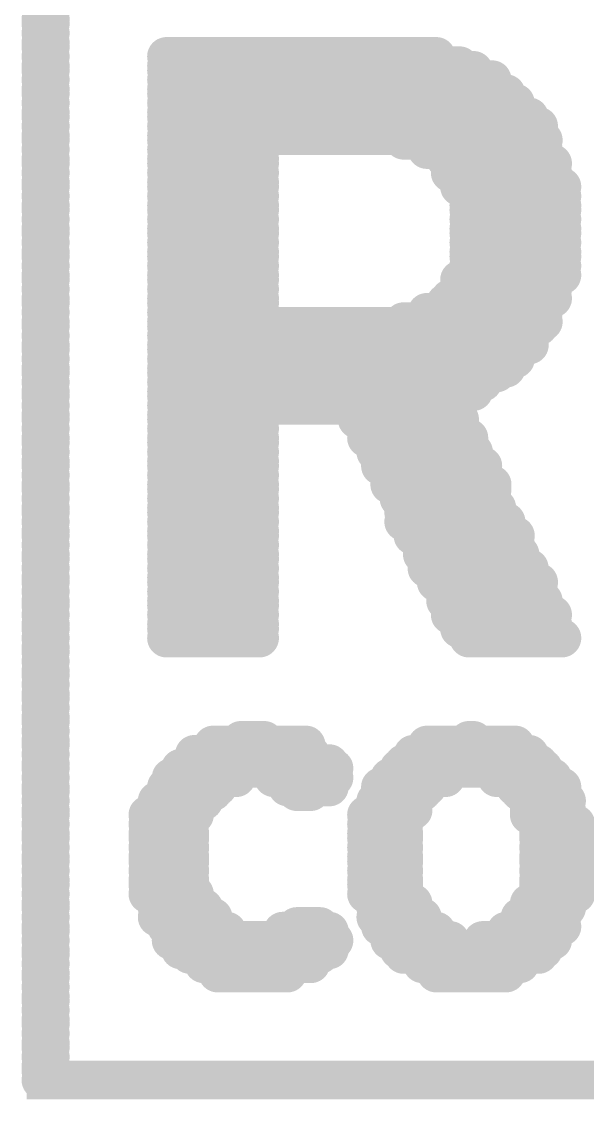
# Model space of a CAD drawing. Extents: x -10 to 105, y 1 to 70.
# Drawn here: x 53.384 to 55.239, y 11.346 to 14.877 of the extents above; entities that cross this region are included whole.
import ezdxf

# ---------------------------------------------------------------- set-up
doc = ezdxf.new("R2010")
doc.units = 0
doc.header["$MEASUREMENT"] = 0
doc.layers.get('0').update_dxf_attribs({"color": 4, "linetype": 'CONTINUOUS'})
doc.layers.add('2D_LINE_126', color=56, linetype='CONTINUOUS')

# ---------------------------------------------------------------- blocks, each defined once
blk = doc.blocks.new('SMOOTH_0$127')
at = {"const_width": 0.0635}
blk.add_lwpolyline([(-0.03175, 0, 1), (0.03175, 0, 1)], format="xyb", close=True, dxfattribs=at)
blk = doc.blocks.new('DRAWING_5815')
at = {"layer": '2D_LINE_126', "const_width": 0.127}
blk.add_lwpolyline([(-6.5817, 4.67868), (-0.21336, 4.67868), (-0.21336, 0.00015), (-6.5817, 0.00015)], close=True, dxfattribs=at)
for points in [[(-6.59892, 3.5052), (-6.56844, 3.5052)], [(-6.59892, 3.47472), (-6.56844, 3.47472)], [(-6.59892, 3.45948), (-6.56844, 3.45948)], [(-6.59892, 3.429), (-6.56844, 3.429)], [(-6.59892, 3.39852), (-6.56844, 3.39852)], [(-6.59892, 3.38328), (-6.56844, 3.38328)], [(-6.59892, 3.3528), (-6.56844, 3.3528)], [(-6.18744, 3.3528), (-5.30352, 3.3528)], [(-6.59892, 3.32232), (-6.56844, 3.32232)], [(-6.59892, 3.30708), (-6.56844, 3.30708)], [(-6.18744, 3.32232), (-5.22732, 3.32232)], [(-6.18744, 3.30708), (-5.1816, 3.30708)], [(-6.59892, 3.2766), (-6.56844, 3.2766)], [(-6.18744, 3.2766), (-5.12064, 3.2766)], [(-6.59892, 3.24612), (-6.56844, 3.24612)], [(-6.59892, 3.23088), (-6.56844, 3.23088)], [(-6.18744, 3.24612), (-5.1054, 3.24612)], [(-6.18744, 3.23088), (-5.07492, 3.23088)], [(-6.59892, 3.2004), (-6.56844, 3.2004)], [(-6.18744, 3.2004), (-5.04444, 3.2004)], [(-6.59892, 3.16992), (-6.56844, 3.16992)], [(-6.59892, 3.15468), (-6.56844, 3.15468)], [(-6.18744, 3.16992), (-5.0292, 3.16992)], [(-6.18744, 3.15468), (-4.99872, 3.15468)], [(-6.59892, 3.1242), (-6.56844, 3.1242)], [(-6.18744, 3.1242), (-4.96824, 3.1242)], [(-6.59892, 3.09372), (-6.56844, 3.09372)], [(-6.18744, 3.09372), (-4.96824, 3.09372)], [(-6.59892, 3.07848), (-6.56844, 3.07848)], [(-6.59892, 3.048), (-6.56844, 3.048)], [(-6.18744, 3.07848), (-5.88264, 3.07848)], [(-6.18744, 3.048), (-5.88264, 3.048)], [(-5.4102, 3.07848), (-4.953, 3.07848)], [(-5.334, 3.048), (-4.953, 3.048)], [(-6.59892, 3.01752), (-6.56844, 3.01752)], [(-6.18744, 3.01752), (-5.88264, 3.01752)], [(-5.27304, 3.01752), (-4.953, 3.01752)], [(-6.59892, 3.00228), (-6.56844, 3.00228)], [(-6.18744, 3.00228), (-5.88264, 3.00228)], [(-5.2578, 3.00228), (-4.92252, 3.00228)], [(-6.59892, 2.9718), (-6.56844, 2.9718)], [(-6.59892, 2.94132), (-6.56844, 2.94132)], [(-6.18744, 2.9718), (-5.88264, 2.9718)], [(-6.18744, 2.94132), (-5.88264, 2.94132)], [(-5.2578, 2.9718), (-4.92252, 2.9718)], [(-5.22732, 2.94132), (-4.92252, 2.94132)], [(-6.59892, 2.92608), (-6.56844, 2.92608)], [(-6.18744, 2.92608), (-5.88264, 2.92608)], [(-5.22732, 2.92608), (-4.89204, 2.92608)], [(-6.59892, 2.8956), (-6.56844, 2.8956)], [(-6.18744, 2.8956), (-5.88264, 2.8956)], [(-5.19684, 2.8956), (-4.89204, 2.8956)], [(-6.59892, 2.86512), (-6.56844, 2.86512)], [(-6.59892, 2.84988), (-6.56844, 2.84988)], [(-6.18744, 2.86512), (-5.88264, 2.86512)], [(-6.18744, 2.84988), (-5.88264, 2.84988)], [(-5.19684, 2.86512), (-4.89204, 2.86512)], [(-5.19684, 2.84988), (-4.89204, 2.84988)], [(-6.59892, 2.8194), (-6.56844, 2.8194)], [(-6.18744, 2.8194), (-5.88264, 2.8194)], [(-5.19684, 2.8194), (-4.89204, 2.8194)], [(-6.59892, 2.78892), (-6.56844, 2.78892)], [(-6.59892, 2.77368), (-6.56844, 2.77368)], [(-6.18744, 2.78892), (-5.88264, 2.78892)], [(-6.18744, 2.77368), (-5.88264, 2.77368)], [(-5.19684, 2.78892), (-4.89204, 2.78892)], [(-5.19684, 2.77368), (-4.89204, 2.77368)], [(-6.59892, 2.7432), (-6.56844, 2.7432)], [(-6.18744, 2.7432), (-5.88264, 2.7432)], [(-5.19684, 2.7432), (-4.89204, 2.7432)], [(-6.59892, 2.71272), (-6.56844, 2.71272)], [(-6.59892, 2.69748), (-6.56844, 2.69748)], [(-6.18744, 2.71272), (-5.88264, 2.71272)], [(-6.18744, 2.69748), (-5.88264, 2.69748)], [(-5.19684, 2.71272), (-4.89204, 2.71272)], [(-5.19684, 2.69748), (-4.89204, 2.69748)], [(-6.59892, 2.667), (-6.56844, 2.667)], [(-6.18744, 2.667), (-5.88264, 2.667)], [(-5.19684, 2.667), (-4.89204, 2.667)], [(-6.59892, 2.63652), (-6.56844, 2.63652)], [(-6.59892, 2.62128), (-6.56844, 2.62128)], [(-6.18744, 2.63652), (-5.88264, 2.63652)], [(-6.18744, 2.62128), (-5.88264, 2.62128)], [(-5.22732, 2.62128), (-4.92252, 2.62128)], [(-5.19684, 2.63652), (-4.89204, 2.63652)], [(-6.59892, 2.5908), (-6.56844, 2.5908)], [(-6.18744, 2.5908), (-5.88264, 2.5908)], [(-5.22732, 2.5908), (-4.92252, 2.5908)], [(-6.59892, 2.56032), (-6.56844, 2.56032)], [(-6.18744, 2.56032), (-5.88264, 2.56032)], [(-5.2578, 2.56032), (-4.92252, 2.56032)], [(-6.59892, 2.54508), (-6.56844, 2.54508)], [(-6.59892, 2.5146), (-6.56844, 2.5146)], [(-6.18744, 2.54508), (-5.88264, 2.54508)], [(-6.18744, 2.5146), (-5.88264, 2.5146)], [(-5.334, 2.5146), (-4.953, 2.5146)], [(-5.27304, 2.54508), (-4.953, 2.54508)], [(-6.59892, 2.48412), (-6.56844, 2.48412)], [(-6.18744, 2.48412), (-5.88264, 2.48412)], [(-5.4102, 2.48412), (-4.953, 2.48412)], [(-6.59892, 2.46888), (-6.56844, 2.46888)], [(-6.18744, 2.46888), (-4.96824, 2.46888)], [(-6.59892, 2.4384), (-6.56844, 2.4384)], [(-6.59892, 2.40792), (-6.56844, 2.40792)], [(-6.18744, 2.4384), (-4.99872, 2.4384)], [(-6.18744, 2.40792), (-4.99872, 2.40792)], [(-6.59892, 2.39268), (-6.56844, 2.39268)], [(-6.18744, 2.39268), (-5.0292, 2.39268)], [(-6.59892, 2.3622), (-6.56844, 2.3622)], [(-6.18744, 2.3622), (-5.04444, 2.3622)], [(-6.59892, 2.33172), (-6.56844, 2.33172)], [(-6.59892, 2.31648), (-6.56844, 2.31648)], [(-6.18744, 2.33172), (-5.07492, 2.33172)], [(-6.18744, 2.31648), (-5.1054, 2.31648)], [(-6.59892, 2.286), (-6.56844, 2.286)], [(-6.18744, 2.286), (-5.15112, 2.286)], [(-6.59892, 2.25552), (-6.56844, 2.25552)], [(-6.59892, 2.24028), (-6.56844, 2.24028)], [(-6.18744, 2.25552), (-5.1816, 2.25552)], [(-6.18744, 2.24028), (-5.2578, 2.24028)], [(-6.59892, 2.2098), (-6.56844, 2.2098)], [(-6.18744, 2.2098), (-5.2578, 2.2098)], [(-6.59892, 2.17932), (-6.56844, 2.17932)], [(-6.59892, 2.16408), (-6.56844, 2.16408)], [(-6.18744, 2.17932), (-5.88264, 2.17932)], [(-6.18744, 2.16408), (-5.88264, 2.16408)], [(-5.5626, 2.17932), (-5.2578, 2.17932)], [(-5.5626, 2.16408), (-5.22732, 2.16408)], [(-6.59892, 2.1336), (-6.56844, 2.1336)], [(-6.18744, 2.1336), (-5.88264, 2.1336)], [(-5.53212, 2.1336), (-5.22732, 2.1336)], [(-6.59892, 2.10312), (-6.56844, 2.10312)], [(-6.18744, 2.10312), (-5.88264, 2.10312)], [(-5.53212, 2.10312), (-5.19684, 2.10312)], [(-6.59892, 2.08788), (-6.56844, 2.08788)], [(-6.59892, 2.0574), (-6.56844, 2.0574)], [(-6.18744, 2.08788), (-5.88264, 2.08788)], [(-6.18744, 2.0574), (-5.88264, 2.0574)], [(-5.50164, 2.08788), (-5.19684, 2.08788)], [(-5.50164, 2.0574), (-5.1816, 2.0574)], [(-6.59892, 2.02692), (-6.56844, 2.02692)], [(-6.18744, 2.02692), (-5.88264, 2.02692)], [(-5.4864, 2.02692), (-5.1816, 2.02692)], [(-6.59892, 2.01168), (-6.56844, 2.01168)], [(-6.18744, 2.01168), (-5.88264, 2.01168)], [(-5.4864, 2.01168), (-5.15112, 2.01168)], [(-6.59892, 1.9812), (-6.56844, 1.9812)], [(-6.59892, 1.95072), (-6.56844, 1.95072)], [(-6.18744, 1.9812), (-5.88264, 1.9812)], [(-6.18744, 1.95072), (-5.88264, 1.95072)], [(-5.45592, 1.9812), (-5.15112, 1.9812)], [(-5.45592, 1.95072), (-5.12064, 1.95072)], [(-6.59892, 1.93548), (-6.56844, 1.93548)], [(-6.18744, 1.93548), (-5.88264, 1.93548)], [(-5.42544, 1.93548), (-5.12064, 1.93548)], [(-6.59892, 1.905), (-6.56844, 1.905)], [(-6.18744, 1.905), (-5.88264, 1.905)], [(-5.42544, 1.905), (-5.12064, 1.905)], [(-6.59892, 1.87452), (-6.56844, 1.87452)], [(-6.59892, 1.85928), (-6.56844, 1.85928)], [(-6.18744, 1.87452), (-5.88264, 1.87452)], [(-6.18744, 1.85928), (-5.88264, 1.85928)], [(-5.4102, 1.87452), (-5.1054, 1.87452)], [(-5.4102, 1.85928), (-5.1054, 1.85928)], [(-6.59892, 1.8288), (-6.56844, 1.8288)], [(-6.18744, 1.8288), (-5.88264, 1.8288)], [(-5.4102, 1.8288), (-5.07492, 1.8288)], [(-6.59892, 1.79832), (-6.56844, 1.79832)], [(-6.59892, 1.78308), (-6.56844, 1.78308)], [(-6.18744, 1.79832), (-5.88264, 1.79832)], [(-6.18744, 1.78308), (-5.88264, 1.78308)], [(-5.37972, 1.79832), (-5.07492, 1.79832)], [(-5.37972, 1.78308), (-5.04444, 1.78308)], [(-6.59892, 1.7526), (-6.56844, 1.7526)], [(-6.18744, 1.7526), (-5.88264, 1.7526)], [(-5.34924, 1.7526), (-5.04444, 1.7526)], [(-6.59892, 1.72212), (-6.56844, 1.72212)], [(-6.59892, 1.70688), (-6.56844, 1.70688)], [(-6.18744, 1.72212), (-5.88264, 1.72212)], [(-6.18744, 1.70688), (-5.88264, 1.70688)], [(-5.34924, 1.72212), (-5.0292, 1.72212)], [(-5.334, 1.70688), (-5.0292, 1.70688)], [(-6.59892, 1.6764), (-6.56844, 1.6764)], [(-6.18744, 1.6764), (-5.88264, 1.6764)], [(-5.334, 1.6764), (-4.99872, 1.6764)], [(-6.59892, 1.64592), (-6.56844, 1.64592)], [(-6.18744, 1.64592), (-5.88264, 1.64592)], [(-5.30352, 1.64592), (-4.99872, 1.64592)], [(-6.59892, 1.63068), (-6.56844, 1.63068)], [(-6.59892, 1.6002), (-6.56844, 1.6002)], [(-6.18744, 1.63068), (-5.88264, 1.63068)], [(-6.18744, 1.6002), (-5.88264, 1.6002)], [(-5.30352, 1.63068), (-4.96824, 1.63068)], [(-5.27304, 1.6002), (-4.96824, 1.6002)], [(-6.59892, 1.56972), (-6.56844, 1.56972)], [(-6.18744, 1.56972), (-5.88264, 1.56972)], [(-5.27304, 1.56972), (-4.953, 1.56972)], [(-6.59892, 1.55448), (-6.56844, 1.55448)], [(-6.18744, 1.55448), (-5.88264, 1.55448)], [(-5.2578, 1.55448), (-4.953, 1.55448)], [(-6.59892, 1.524), (-6.56844, 1.524)], [(-6.59892, 1.49352), (-6.56844, 1.49352)], [(-6.18744, 1.524), (-5.88264, 1.524)], [(-6.18744, 1.49352), (-5.88264, 1.49352)], [(-5.2578, 1.524), (-4.92252, 1.524)], [(-5.22732, 1.49352), (-4.92252, 1.49352)], [(-6.59892, 1.47828), (-6.56844, 1.47828)], [(-6.18744, 1.47828), (-5.88264, 1.47828)], [(-5.22732, 1.47828), (-4.92252, 1.47828)], [(-6.59892, 1.4478), (-6.56844, 1.4478)], [(-6.18744, 1.4478), (-5.88264, 1.4478)], [(-5.19684, 1.4478), (-4.89204, 1.4478)], [(-6.59892, 1.41732), (-6.56844, 1.41732)], [(-6.59892, 1.40208), (-6.56844, 1.40208)], [(-6.59892, 1.3716), (-6.56844, 1.3716)], [(-6.59892, 1.34112), (-6.56844, 1.34112)], [(-6.59892, 1.32588), (-6.56844, 1.32588)], [(-6.59892, 1.2954), (-6.56844, 1.2954)], [(-6.59892, 1.26492), (-6.56844, 1.26492)], [(-6.59892, 1.24968), (-6.56844, 1.24968)], [(-6.59892, 1.2192), (-6.56844, 1.2192)], [(-6.59892, 1.18872), (-6.56844, 1.18872)], [(-6.59892, 1.17348), (-6.56844, 1.17348)], [(-6.59892, 1.143), (-6.56844, 1.143)], [(-6.59892, 1.11252), (-6.56844, 1.11252)], [(-5.9436, 1.11252), (-5.8674, 1.11252)], [(-5.19684, 1.11252), (-5.1816, 1.11252)], [(-6.59892, 1.09728), (-6.56844, 1.09728)], [(-6.59892, 1.0668), (-6.56844, 1.0668)], [(-6.096, 1.0668), (-5.715, 1.0668)], [(-6.03504, 1.09728), (-5.73024, 1.09728)], [(-5.37972, 1.0668), (-4.99872, 1.0668)], [(-5.334, 1.09728), (-5.04444, 1.09728)], [(-6.59892, 1.03632), (-6.56844, 1.03632)], [(-6.11124, 1.03632), (-5.65404, 1.03632)], [(-5.4102, 1.03632), (-4.96824, 1.03632)], [(-6.59892, 1.02108), (-6.56844, 1.02108)], [(-6.14172, 1.02108), (-5.6388, 1.02108)], [(-5.42544, 1.02108), (-4.953, 1.02108)], [(-6.59892, 0.9906), (-6.56844, 0.9906)], [(-6.1722, 0.9906), (-5.95884, 0.9906)], [(-5.83692, 0.9906), (-5.6388, 0.9906)], [(-5.45592, 0.9906), (-5.27304, 0.9906)], [(-5.1054, 0.9906), (-4.92252, 0.9906)], [(-6.59892, 0.96012), (-6.56844, 0.96012)], [(-6.59892, 0.94488), (-6.56844, 0.94488)], [(-6.18744, 0.96012), (-6.0198, 0.96012)], [(-6.18744, 0.94488), (-6.03504, 0.94488)], [(-5.7912, 0.96012), (-5.65404, 0.96012)], [(-5.76072, 0.94488), (-5.715, 0.94488)], [(-5.4864, 0.96012), (-5.334, 0.96012)], [(-5.4864, 0.94488), (-5.34924, 0.94488)], [(-5.04444, 0.96012), (-4.89204, 0.96012)], [(-5.0292, 0.94488), (-4.89204, 0.94488)], [(-6.59892, 0.9144), (-6.56844, 0.9144)], [(-6.21792, 0.9144), (-6.06552, 0.9144)], [(-5.50164, 0.9144), (-5.37972, 0.9144)], [(-4.99872, 0.9144), (-4.8768, 0.9144)], [(-6.59892, 0.88392), (-6.56844, 0.88392)], [(-6.59892, 0.86868), (-6.56844, 0.86868)], [(-6.2484, 0.86868), (-6.096, 0.86868)], [(-6.21792, 0.88392), (-6.096, 0.88392)], [(-5.53212, 0.86868), (-5.4102, 0.86868)], [(-5.50164, 0.88392), (-5.37972, 0.88392)], [(-4.99872, 0.88392), (-4.8768, 0.88392)], [(-4.99872, 0.86868), (-4.8768, 0.86868)], [(-6.59892, 0.8382), (-6.56844, 0.8382)], [(-6.2484, 0.8382), (-6.11124, 0.8382)], [(-5.53212, 0.8382), (-5.4102, 0.8382)], [(-4.96824, 0.8382), (-4.84632, 0.8382)], [(-6.59892, 0.80772), (-6.56844, 0.80772)], [(-6.59892, 0.79248), (-6.56844, 0.79248)], [(-6.2484, 0.80772), (-6.11124, 0.80772)], [(-6.2484, 0.79248), (-6.11124, 0.79248)], [(-5.53212, 0.80772), (-5.4102, 0.80772)], [(-5.53212, 0.79248), (-5.4102, 0.79248)], [(-4.96824, 0.80772), (-4.84632, 0.80772)], [(-4.96824, 0.79248), (-4.84632, 0.79248)], [(-6.59892, 0.762), (-6.56844, 0.762)], [(-6.2484, 0.762), (-6.11124, 0.762)], [(-5.53212, 0.762), (-5.4102, 0.762)], [(-4.96824, 0.762), (-4.84632, 0.762)], [(-6.59892, 0.73152), (-6.56844, 0.73152)], [(-6.59892, 0.71628), (-6.56844, 0.71628)], [(-6.2484, 0.73152), (-6.11124, 0.73152)], [(-6.2484, 0.71628), (-6.11124, 0.71628)], [(-5.53212, 0.73152), (-5.4102, 0.73152)], [(-5.53212, 0.71628), (-5.4102, 0.71628)], [(-4.96824, 0.73152), (-4.84632, 0.73152)], [(-4.96824, 0.71628), (-4.84632, 0.71628)], [(-6.59892, 0.6858), (-6.56844, 0.6858)], [(-6.2484, 0.6858), (-6.11124, 0.6858)], [(-5.53212, 0.6858), (-5.4102, 0.6858)], [(-4.96824, 0.6858), (-4.84632, 0.6858)], [(-6.59892, 0.65532), (-6.56844, 0.65532)], [(-6.2484, 0.65532), (-6.11124, 0.65532)], [(-5.53212, 0.65532), (-5.4102, 0.65532)], [(-4.96824, 0.65532), (-4.84632, 0.65532)], [(-6.59892, 0.64008), (-6.56844, 0.64008)], [(-6.59892, 0.6096), (-6.56844, 0.6096)], [(-6.2484, 0.64008), (-6.11124, 0.64008)], [(-6.2484, 0.6096), (-6.096, 0.6096)], [(-5.53212, 0.64008), (-5.4102, 0.64008)], [(-5.53212, 0.6096), (-5.4102, 0.6096)], [(-4.96824, 0.64008), (-4.84632, 0.64008)], [(-4.96824, 0.6096), (-4.84632, 0.6096)], [(-6.59892, 0.57912), (-6.56844, 0.57912)], [(-6.21792, 0.57912), (-6.096, 0.57912)], [(-5.50164, 0.57912), (-5.37972, 0.57912)], [(-4.99872, 0.57912), (-4.8768, 0.57912)], [(-6.59892, 0.56388), (-6.56844, 0.56388)], [(-6.21792, 0.56388), (-6.06552, 0.56388)], [(-5.50164, 0.56388), (-5.37972, 0.56388)], [(-4.99872, 0.56388), (-4.8768, 0.56388)], [(-6.59892, 0.5334), (-6.56844, 0.5334)], [(-6.59892, 0.50292), (-6.56844, 0.50292)], [(-6.21792, 0.5334), (-6.03504, 0.5334)], [(-6.18744, 0.50292), (-6.0198, 0.50292)], [(-5.76072, 0.50292), (-5.68452, 0.50292)], [(-5.50164, 0.5334), (-5.34924, 0.5334)], [(-5.4864, 0.50292), (-5.334, 0.50292)], [(-5.04444, 0.50292), (-4.89204, 0.50292)], [(-5.0292, 0.5334), (-4.89204, 0.5334)], [(-6.59892, 0.48768), (-6.56844, 0.48768)], [(-6.1722, 0.48768), (-5.98932, 0.48768)], [(-5.80644, 0.48768), (-5.65404, 0.48768)], [(-5.45592, 0.48768), (-5.30352, 0.48768)], [(-5.07492, 0.48768), (-4.92252, 0.48768)], [(-6.59892, 0.4572), (-6.56844, 0.4572)], [(-6.1722, 0.4572), (-5.6388, 0.4572)], [(-5.45592, 0.4572), (-5.2578, 0.4572)], [(-5.15112, 0.4572), (-4.92252, 0.4572)], [(-6.59892, 0.42672), (-6.56844, 0.42672)], [(-6.59892, 0.41148), (-6.56844, 0.41148)], [(-6.14172, 0.42672), (-5.65404, 0.42672)], [(-6.11124, 0.41148), (-5.68452, 0.41148)], [(-5.42544, 0.42672), (-4.953, 0.42672)], [(-5.4102, 0.41148), (-4.96824, 0.41148)], [(-6.59892, 0.381), (-6.56844, 0.381)], [(-6.06552, 0.381), (-5.715, 0.381)], [(-5.34924, 0.381), (-5.0292, 0.381)], [(-6.59892, 0.35052), (-6.56844, 0.35052)], [(-6.59892, 0.33528), (-6.56844, 0.33528)], [(-6.0198, 0.35052), (-5.7912, 0.35052)], [(-5.30352, 0.35052), (-5.07492, 0.35052)], [(-6.59892, 0.3048), (-6.56844, 0.3048)], [(-6.59892, 0.27432), (-6.56844, 0.27432)], [(-6.59892, 0.25908), (-6.56844, 0.25908)], [(-6.59892, 0.2286), (-6.56844, 0.2286)], [(-6.59892, 0.19812), (-6.56844, 0.19812)], [(-6.59892, 0.18288), (-6.56844, 0.18288)], [(-6.59892, 0.1524), (-6.56844, 0.1524)], [(-6.59892, 0.12192), (-6.56844, 0.12192)], [(-6.59892, 0.10668), (-6.56844, 0.10668)], [(-6.59892, 0.0762), (-6.56844, 0.0762)], [(-6.59892, 0.04572), (-6.56844, 0.04572)], [(-6.59892, 0.03048), (-6.56844, 0.03048)], [(-6.59892, 0), (-0.19812, 0)]]:
    blk.add_lwpolyline(points, dxfattribs=at)
at = {"layer": '2D_LINE_126'}
for p in [(-6.59892, 3.5052), (-6.56844, 3.5052), (-6.59892, 3.47472), (-6.56844, 3.47472), (-6.59892, 3.45948), (-6.56844, 3.45948), (-6.59892, 3.429), (-6.59892, 3.39852), (-6.56844, 3.429), (-6.56844, 3.39852), (-6.59892, 3.38328), (-6.56844, 3.38328), (-6.59892, 3.3528), (-6.56844, 3.3528), (-6.18744, 3.3528), (-5.30352, 3.3528), (-6.59892, 3.32232), (-6.59892, 3.30708), (-6.56844, 3.32232), (-6.56844, 3.30708), (-6.18744, 3.32232), (-6.18744, 3.30708), (-5.22732, 3.32232), (-5.1816, 3.30708), (-6.59892, 3.2766), (-6.56844, 3.2766), (-6.18744, 3.2766), (-5.12064, 3.2766), (-6.59892, 3.24612), (-6.59892, 3.23088), (-6.56844, 3.24612), (-6.56844, 3.23088), (-6.18744, 3.24612), (-6.18744, 3.23088), (-5.1054, 3.24612), (-5.07492, 3.23088), (-6.59892, 3.2004), (-6.56844, 3.2004), (-6.18744, 3.2004), (-5.04444, 3.2004), (-6.59892, 3.16992), (-6.59892, 3.15468), (-6.56844, 3.16992), (-6.56844, 3.15468), (-6.18744, 3.16992), (-6.18744, 3.15468), (-5.0292, 3.16992), (-4.99872, 3.15468), (-6.59892, 3.1242), (-6.56844, 3.1242), (-6.18744, 3.1242), (-4.96824, 3.1242), (-6.59892, 3.09372), (-6.56844, 3.09372), (-6.18744, 3.09372), (-4.96824, 3.09372), (-6.59892, 3.07848), (-6.59892, 3.048), (-6.56844, 3.07848), (-6.56844, 3.048), (-6.18744, 3.07848), (-6.18744, 3.048), (-5.88264, 3.07848), (-5.88264, 3.048), (-5.4102, 3.07848), (-5.334, 3.048), (-4.953, 3.07848), (-4.953, 3.048), (-6.59892, 3.01752), (-6.56844, 3.01752), (-6.18744, 3.01752), (-5.88264, 3.01752), (-5.27304, 3.01752), (-4.953, 3.01752), (-6.59892, 3.00228), (-6.56844, 3.00228), (-6.18744, 3.00228), (-5.88264, 3.00228), (-5.2578, 3.00228), (-4.92252, 3.00228), (-6.59892, 2.9718), (-6.59892, 2.94132), (-6.56844, 2.9718), (-6.56844, 2.94132), (-6.18744, 2.9718), (-6.18744, 2.94132), (-5.88264, 2.9718), (-5.88264, 2.94132), (-5.2578, 2.9718), (-5.22732, 2.94132), (-4.92252, 2.9718), (-4.92252, 2.94132), (-6.59892, 2.92608), (-6.56844, 2.92608), (-6.18744, 2.92608), (-5.88264, 2.92608), (-5.22732, 2.92608), (-4.89204, 2.92608), (-6.59892, 2.8956), (-6.56844, 2.8956), (-6.18744, 2.8956), (-5.88264, 2.8956), (-5.19684, 2.8956), (-4.89204, 2.8956), (-6.59892, 2.86512), (-6.59892, 2.84988), (-6.56844, 2.86512), (-6.56844, 2.84988), (-6.18744, 2.86512), (-6.18744, 2.84988), (-5.88264, 2.86512), (-5.88264, 2.84988), (-5.19684, 2.86512), (-5.19684, 2.84988), (-4.89204, 2.86512), (-4.89204, 2.84988), (-6.59892, 2.8194), (-6.56844, 2.8194), (-6.18744, 2.8194), (-5.88264, 2.8194), (-5.19684, 2.8194), (-4.89204, 2.8194), (-6.59892, 2.78892), (-6.59892, 2.77368), (-6.56844, 2.78892), (-6.56844, 2.77368), (-6.18744, 2.78892), (-6.18744, 2.77368), (-5.88264, 2.78892), (-5.88264, 2.77368), (-5.19684, 2.78892), (-5.19684, 2.77368), (-4.89204, 2.78892), (-4.89204, 2.77368), (-6.59892, 2.7432), (-6.56844, 2.7432), (-6.18744, 2.7432), (-5.88264, 2.7432), (-5.19684, 2.7432), (-4.89204, 2.7432), (-6.59892, 2.71272), (-6.59892, 2.69748), (-6.56844, 2.71272), (-6.56844, 2.69748), (-6.18744, 2.71272), (-6.18744, 2.69748), (-5.88264, 2.71272), (-5.88264, 2.69748), (-5.19684, 2.71272), (-5.19684, 2.69748), (-4.89204, 2.71272), (-4.89204, 2.69748), (-6.59892, 2.667), (-6.56844, 2.667), (-6.18744, 2.667), (-5.88264, 2.667), (-5.19684, 2.667), (-4.89204, 2.667), (-6.59892, 2.63652), (-6.59892, 2.62128), (-6.56844, 2.63652), (-6.56844, 2.62128), (-6.18744, 2.63652), (-6.18744, 2.62128), (-5.88264, 2.63652), (-5.88264, 2.62128), (-5.22732, 2.62128), (-5.19684, 2.63652), (-4.92252, 2.62128), (-4.89204, 2.63652), (-6.59892, 2.5908), (-6.56844, 2.5908), (-6.18744, 2.5908), (-5.88264, 2.5908), (-5.22732, 2.5908), (-4.92252, 2.5908), (-6.59892, 2.56032), (-6.56844, 2.56032), (-6.18744, 2.56032), (-5.88264, 2.56032), (-5.2578, 2.56032), (-4.92252, 2.56032), (-6.59892, 2.54508), (-6.59892, 2.5146), (-6.56844, 2.54508), (-6.56844, 2.5146), (-6.18744, 2.54508), (-6.18744, 2.5146), (-5.88264, 2.54508), (-5.88264, 2.5146), (-5.334, 2.5146), (-5.27304, 2.54508), (-4.953, 2.54508), (-4.953, 2.5146), (-6.59892, 2.48412), (-6.56844, 2.48412), (-6.18744, 2.48412), (-5.88264, 2.48412), (-5.4102, 2.48412), (-4.953, 2.48412), (-6.59892, 2.46888), (-6.56844, 2.46888), (-6.18744, 2.46888), (-4.96824, 2.46888), (-6.59892, 2.4384), (-6.59892, 2.40792), (-6.56844, 2.4384), (-6.56844, 2.40792), (-6.18744, 2.4384), (-6.18744, 2.40792), (-4.99872, 2.4384), (-4.99872, 2.40792), (-6.59892, 2.39268), (-6.56844, 2.39268), (-6.18744, 2.39268), (-5.0292, 2.39268), (-6.59892, 2.3622), (-6.56844, 2.3622), (-6.18744, 2.3622), (-5.04444, 2.3622), (-6.59892, 2.33172), (-6.59892, 2.31648), (-6.56844, 2.33172), (-6.56844, 2.31648), (-6.18744, 2.33172), (-6.18744, 2.31648), (-5.1054, 2.31648), (-5.07492, 2.33172), (-6.59892, 2.286), (-6.56844, 2.286), (-6.18744, 2.286), (-5.15112, 2.286), (-6.59892, 2.25552), (-6.59892, 2.24028), (-6.56844, 2.25552), (-6.56844, 2.24028), (-6.18744, 2.25552), (-6.18744, 2.24028), (-5.2578, 2.24028), (-5.1816, 2.25552), (-6.59892, 2.2098), (-6.56844, 2.2098), (-6.18744, 2.2098), (-5.2578, 2.2098), (-6.59892, 2.17932), (-6.59892, 2.16408), (-6.56844, 2.17932), (-6.56844, 2.16408), (-6.18744, 2.17932), (-6.18744, 2.16408), (-5.88264, 2.17932), (-5.88264, 2.16408), (-5.5626, 2.17932), (-5.5626, 2.16408), (-5.2578, 2.17932), (-5.22732, 2.16408), (-6.59892, 2.1336), (-6.56844, 2.1336), (-6.18744, 2.1336), (-5.88264, 2.1336), (-5.53212, 2.1336), (-5.22732, 2.1336), (-6.59892, 2.10312), (-6.56844, 2.10312), (-6.18744, 2.10312), (-5.88264, 2.10312), (-5.53212, 2.10312), (-5.19684, 2.10312), (-6.59892, 2.08788), (-6.59892, 2.0574), (-6.56844, 2.08788), (-6.56844, 2.0574), (-6.18744, 2.08788), (-6.18744, 2.0574), (-5.88264, 2.08788), (-5.88264, 2.0574), (-5.50164, 2.08788), (-5.50164, 2.0574), (-5.19684, 2.08788), (-5.1816, 2.0574), (-6.59892, 2.02692), (-6.56844, 2.02692), (-6.18744, 2.02692), (-5.88264, 2.02692), (-5.4864, 2.02692), (-5.1816, 2.02692), (-6.59892, 2.01168), (-6.56844, 2.01168), (-6.18744, 2.01168), (-5.88264, 2.01168), (-5.4864, 2.01168), (-5.15112, 2.01168), (-6.59892, 1.9812), (-6.59892, 1.95072), (-6.56844, 1.9812), (-6.56844, 1.95072), (-6.18744, 1.9812), (-6.18744, 1.95072), (-5.88264, 1.9812), (-5.88264, 1.95072), (-5.45592, 1.9812), (-5.45592, 1.95072), (-5.15112, 1.9812), (-5.12064, 1.95072), (-6.59892, 1.93548), (-6.56844, 1.93548), (-6.18744, 1.93548), (-5.88264, 1.93548), (-5.42544, 1.93548), (-5.12064, 1.93548), (-6.59892, 1.905), (-6.56844, 1.905), (-6.18744, 1.905), (-5.88264, 1.905), (-5.42544, 1.905), (-5.12064, 1.905), (-6.59892, 1.87452), (-6.59892, 1.85928), (-6.56844, 1.87452), (-6.56844, 1.85928), (-6.18744, 1.87452), (-6.18744, 1.85928), (-5.88264, 1.87452), (-5.88264, 1.85928), (-5.4102, 1.87452), (-5.4102, 1.85928), (-5.1054, 1.87452), (-5.1054, 1.85928), (-6.59892, 1.8288), (-6.56844, 1.8288), (-6.18744, 1.8288), (-5.88264, 1.8288), (-5.4102, 1.8288), (-5.07492, 1.8288), (-6.59892, 1.79832), (-6.59892, 1.78308), (-6.56844, 1.79832), (-6.56844, 1.78308), (-6.18744, 1.79832), (-6.18744, 1.78308), (-5.88264, 1.79832), (-5.88264, 1.78308), (-5.37972, 1.79832), (-5.37972, 1.78308), (-5.07492, 1.79832), (-5.04444, 1.78308), (-6.59892, 1.7526), (-6.56844, 1.7526), (-6.18744, 1.7526), (-5.88264, 1.7526), (-5.34924, 1.7526), (-5.04444, 1.7526), (-6.59892, 1.72212), (-6.59892, 1.70688), (-6.56844, 1.72212), (-6.56844, 1.70688), (-6.18744, 1.72212), (-6.18744, 1.70688), (-5.88264, 1.72212), (-5.88264, 1.70688), (-5.34924, 1.72212), (-5.334, 1.70688), (-5.0292, 1.72212), (-5.0292, 1.70688), (-6.59892, 1.6764), (-6.56844, 1.6764), (-6.18744, 1.6764), (-5.88264, 1.6764), (-5.334, 1.6764), (-4.99872, 1.6764), (-6.59892, 1.64592), (-6.56844, 1.64592), (-6.18744, 1.64592), (-5.88264, 1.64592), (-5.30352, 1.64592), (-4.99872, 1.64592), (-6.59892, 1.63068), (-6.59892, 1.6002), (-6.56844, 1.63068), (-6.56844, 1.6002), (-6.18744, 1.63068), (-6.18744, 1.6002), (-5.88264, 1.63068), (-5.88264, 1.6002), (-5.30352, 1.63068), (-5.27304, 1.6002), (-4.96824, 1.63068), (-4.96824, 1.6002), (-6.59892, 1.56972), (-6.56844, 1.56972), (-6.18744, 1.56972), (-5.88264, 1.56972), (-5.27304, 1.56972), (-4.953, 1.56972), (-6.59892, 1.55448), (-6.56844, 1.55448), (-6.18744, 1.55448), (-5.88264, 1.55448), (-5.2578, 1.55448), (-4.953, 1.55448), (-6.59892, 1.524), (-6.59892, 1.49352), (-6.56844, 1.524), (-6.56844, 1.49352), (-6.18744, 1.524), (-6.18744, 1.49352), (-5.88264, 1.524), (-5.88264, 1.49352), (-5.2578, 1.524), (-5.22732, 1.49352), (-4.92252, 1.524), (-4.92252, 1.49352), (-6.59892, 1.47828), (-6.56844, 1.47828), (-6.18744, 1.47828), (-5.88264, 1.47828), (-5.22732, 1.47828), (-4.92252, 1.47828), (-6.59892, 1.4478), (-6.56844, 1.4478), (-6.18744, 1.4478), (-5.88264, 1.4478), (-5.19684, 1.4478), (-4.89204, 1.4478), (-6.59892, 1.41732), (-6.59892, 1.40208), (-6.56844, 1.41732), (-6.56844, 1.40208), (-6.59892, 1.3716), (-6.56844, 1.3716), (-6.59892, 1.34112), (-6.59892, 1.32588), (-6.56844, 1.34112), (-6.56844, 1.32588), (-6.59892, 1.2954), (-6.56844, 1.2954), (-6.59892, 1.26492), (-6.59892, 1.24968), (-6.56844, 1.26492), (-6.56844, 1.24968), (-6.59892, 1.2192), (-6.56844, 1.2192), (-6.59892, 1.18872), (-6.59892, 1.17348), (-6.56844, 1.18872), (-6.56844, 1.17348), (-6.59892, 1.143), (-6.56844, 1.143), (-6.59892, 1.11252), (-6.56844, 1.11252), (-5.9436, 1.11252), (-5.8674, 1.11252), (-5.19684, 1.11252), (-5.1816, 1.11252), (-6.59892, 1.09728), (-6.59892, 1.0668), (-6.56844, 1.09728), (-6.56844, 1.0668), (-6.096, 1.0668), (-6.03504, 1.09728), (-5.73024, 1.09728), (-5.715, 1.0668), (-5.37972, 1.0668), (-5.334, 1.09728), (-5.04444, 1.09728), (-4.99872, 1.0668), (-6.59892, 1.03632), (-6.56844, 1.03632), (-6.11124, 1.03632), (-5.65404, 1.03632), (-5.4102, 1.03632), (-4.96824, 1.03632), (-6.59892, 1.02108), (-6.56844, 1.02108), (-6.14172, 1.02108), (-5.6388, 1.02108), (-5.42544, 1.02108), (-4.953, 1.02108), (-6.59892, 0.9906), (-6.56844, 0.9906), (-6.1722, 0.9906), (-5.95884, 0.9906), (-5.83692, 0.9906), (-5.6388, 0.9906), (-5.45592, 0.9906), (-5.27304, 0.9906), (-5.1054, 0.9906), (-4.92252, 0.9906), (-6.59892, 0.96012), (-6.59892, 0.94488), (-6.56844, 0.96012), (-6.56844, 0.94488), (-6.18744, 0.96012), (-6.18744, 0.94488), (-6.03504, 0.94488), (-6.0198, 0.96012), (-5.7912, 0.96012), (-5.76072, 0.94488), (-5.715, 0.94488), (-5.65404, 0.96012), (-5.4864, 0.96012), (-5.4864, 0.94488), (-5.34924, 0.94488), (-5.334, 0.96012), (-5.04444, 0.96012), (-5.0292, 0.94488), (-4.89204, 0.96012), (-4.89204, 0.94488), (-6.59892, 0.9144), (-6.56844, 0.9144), (-6.21792, 0.9144), (-6.06552, 0.9144), (-5.50164, 0.9144), (-5.37972, 0.9144), (-4.99872, 0.9144), (-4.8768, 0.9144), (-6.59892, 0.88392), (-6.59892, 0.86868), (-6.56844, 0.88392), (-6.56844, 0.86868), (-6.2484, 0.86868), (-6.21792, 0.88392), (-6.096, 0.88392), (-6.096, 0.86868), (-5.53212, 0.86868), (-5.50164, 0.88392), (-5.4102, 0.86868), (-5.37972, 0.88392), (-4.99872, 0.88392), (-4.99872, 0.86868), (-4.8768, 0.88392), (-4.8768, 0.86868), (-6.59892, 0.8382), (-6.56844, 0.8382), (-6.2484, 0.8382), (-6.11124, 0.8382), (-5.53212, 0.8382), (-5.4102, 0.8382), (-4.96824, 0.8382), (-4.84632, 0.8382), (-6.59892, 0.80772), (-6.59892, 0.79248), (-6.56844, 0.80772), (-6.56844, 0.79248), (-6.2484, 0.80772), (-6.2484, 0.79248), (-6.11124, 0.80772), (-6.11124, 0.79248), (-5.53212, 0.80772), (-5.53212, 0.79248), (-5.4102, 0.80772), (-5.4102, 0.79248), (-4.96824, 0.80772), (-4.96824, 0.79248), (-4.84632, 0.80772), (-4.84632, 0.79248), (-6.59892, 0.762), (-6.56844, 0.762), (-6.2484, 0.762), (-6.11124, 0.762), (-5.53212, 0.762), (-5.4102, 0.762), (-4.96824, 0.762), (-4.84632, 0.762), (-6.59892, 0.73152), (-6.59892, 0.71628), (-6.56844, 0.73152), (-6.56844, 0.71628), (-6.2484, 0.73152), (-6.2484, 0.71628), (-6.11124, 0.73152), (-6.11124, 0.71628), (-5.53212, 0.73152), (-5.53212, 0.71628), (-5.4102, 0.73152), (-5.4102, 0.71628), (-4.96824, 0.73152), (-4.96824, 0.71628), (-4.84632, 0.73152), (-4.84632, 0.71628), (-6.59892, 0.6858), (-6.56844, 0.6858), (-6.2484, 0.6858), (-6.11124, 0.6858), (-5.53212, 0.6858), (-5.4102, 0.6858), (-4.96824, 0.6858), (-4.84632, 0.6858), (-6.59892, 0.65532), (-6.56844, 0.65532), (-6.2484, 0.65532), (-6.11124, 0.65532), (-5.53212, 0.65532), (-5.4102, 0.65532), (-4.96824, 0.65532), (-4.84632, 0.65532), (-6.59892, 0.64008), (-6.59892, 0.6096), (-6.56844, 0.64008), (-6.56844, 0.6096), (-6.2484, 0.64008), (-6.2484, 0.6096), (-6.11124, 0.64008), (-6.096, 0.6096), (-5.53212, 0.64008), (-5.53212, 0.6096), (-5.4102, 0.64008), (-5.4102, 0.6096), (-4.96824, 0.64008), (-4.96824, 0.6096), (-4.84632, 0.64008), (-4.84632, 0.6096), (-6.59892, 0.57912), (-6.56844, 0.57912), (-6.21792, 0.57912), (-6.096, 0.57912), (-5.50164, 0.57912), (-5.37972, 0.57912), (-4.99872, 0.57912), (-4.8768, 0.57912), (-6.59892, 0.56388), (-6.56844, 0.56388), (-6.21792, 0.56388), (-6.06552, 0.56388), (-5.50164, 0.56388), (-5.37972, 0.56388), (-4.99872, 0.56388), (-4.8768, 0.56388), (-6.59892, 0.5334), (-6.59892, 0.50292), (-6.56844, 0.5334), (-6.56844, 0.50292), (-6.21792, 0.5334), (-6.18744, 0.50292), (-6.03504, 0.5334), (-6.0198, 0.50292), (-5.76072, 0.50292), (-5.68452, 0.50292), (-5.50164, 0.5334), (-5.4864, 0.50292), (-5.34924, 0.5334), (-5.334, 0.50292), (-5.04444, 0.50292), (-5.0292, 0.5334), (-4.89204, 0.5334), (-4.89204, 0.50292), (-6.59892, 0.48768), (-6.56844, 0.48768), (-6.1722, 0.48768), (-5.98932, 0.48768), (-5.80644, 0.48768), (-5.65404, 0.48768), (-5.45592, 0.48768), (-5.30352, 0.48768), (-5.07492, 0.48768), (-4.92252, 0.48768), (-6.59892, 0.4572), (-6.56844, 0.4572), (-6.1722, 0.4572), (-5.6388, 0.4572), (-5.45592, 0.4572), (-5.2578, 0.4572), (-5.15112, 0.4572), (-4.92252, 0.4572), (-6.59892, 0.42672), (-6.59892, 0.41148), (-6.56844, 0.42672), (-6.56844, 0.41148), (-6.14172, 0.42672), (-6.11124, 0.41148), (-5.68452, 0.41148), (-5.65404, 0.42672), (-5.42544, 0.42672), (-5.4102, 0.41148), (-4.96824, 0.41148), (-4.953, 0.42672), (-6.59892, 0.381), (-6.56844, 0.381), (-6.06552, 0.381), (-5.715, 0.381), (-5.34924, 0.381), (-5.0292, 0.381), (-6.59892, 0.35052), (-6.59892, 0.33528), (-6.56844, 0.35052), (-6.56844, 0.33528), (-6.0198, 0.35052), (-5.7912, 0.35052), (-5.30352, 0.35052), (-5.07492, 0.35052), (-6.59892, 0.3048), (-6.56844, 0.3048), (-6.59892, 0.27432), (-6.59892, 0.25908), (-6.56844, 0.27432), (-6.56844, 0.25908), (-6.59892, 0.2286), (-6.56844, 0.2286), (-6.59892, 0.19812), (-6.56844, 0.19812), (-6.59892, 0.18288), (-6.59892, 0.1524), (-6.56844, 0.18288), (-6.56844, 0.1524), (-6.59892, 0.12192), (-6.56844, 0.12192), (-6.59892, 0.10668), (-6.56844, 0.10668), (-6.59892, 0.0762), (-6.59892, 0.04572), (-6.56844, 0.0762), (-6.56844, 0.04572), (-6.59892, 0.03048), (-6.56844, 0.03048), (-6.59892, 0), (-6.5817, 0.00015)]:
    blk.add_blockref('SMOOTH_0$127', p, dxfattribs=at)

msp = doc.modelspace()

# ---------------------------------------------------------------- block references
msp.add_blockref('DRAWING_5815', (60.0469, 11.4094))

doc.saveas('drawing.dxf')
